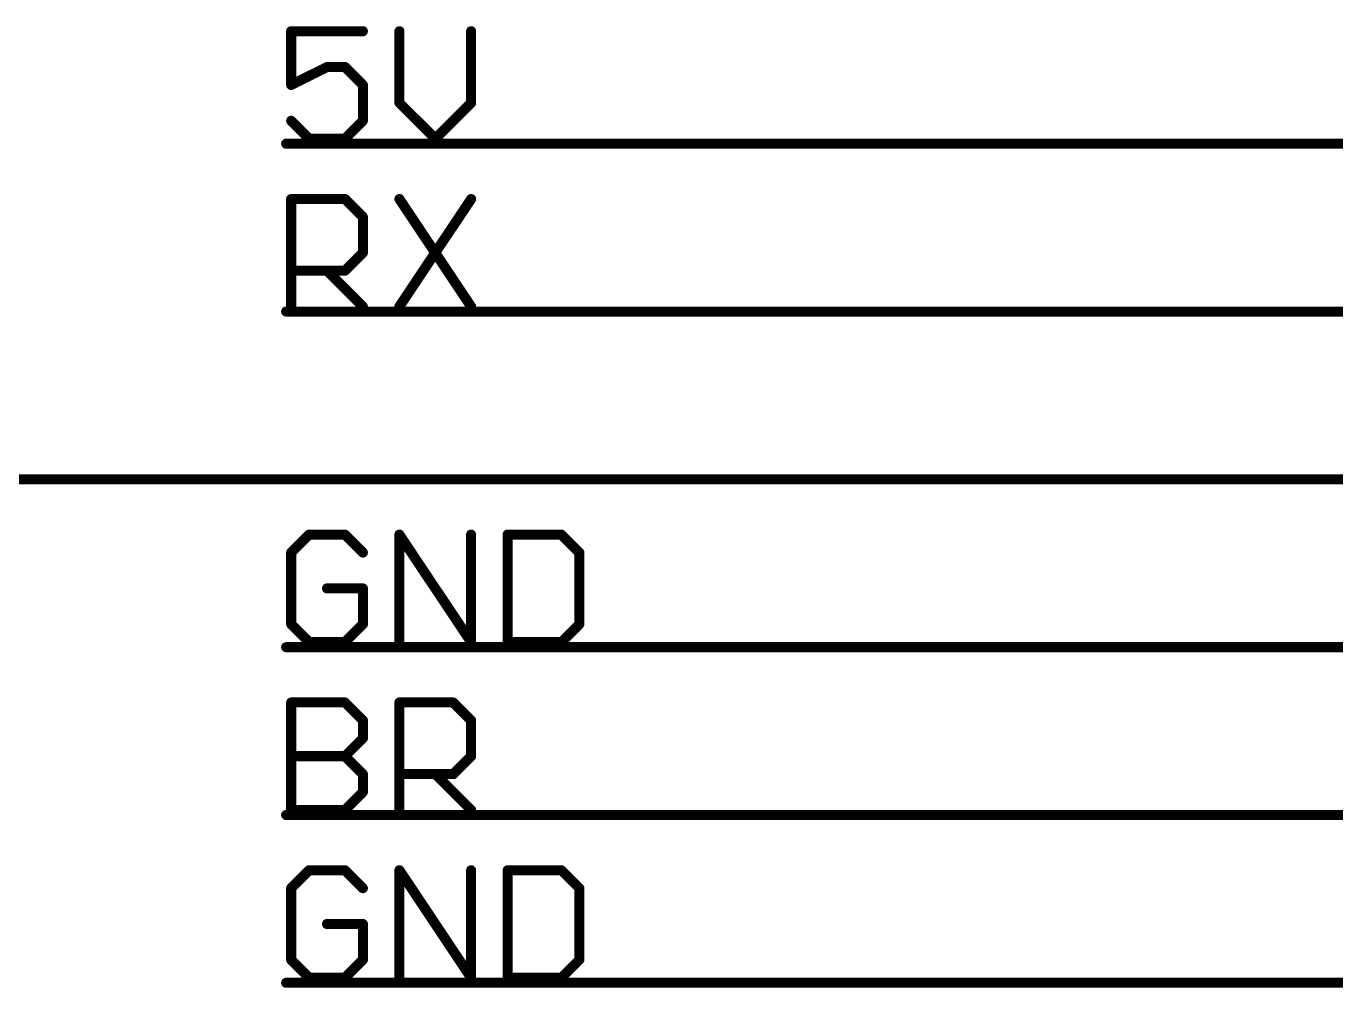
# Model space of a CAD drawing. Extents: x -31 to 132, y -11 to 79.
# Drawn here: x 92.59 to 112.4, y 48.18 to 62.74 of the extents above; entities that cross this region are included whole.
import ezdxf

# ---------------------------------------------------------------- set-up
doc = ezdxf.new("R2010")
doc.units = 0
doc.layers.add('91', color=82, linetype='CONTINUOUS')
doc.layers.add('95', color=253, linetype='CONTINUOUS')

msp = doc.modelspace()

# ---------------------------------------------------------------- linework, layer by layer
at = {"layer": '91', "const_width": 0.1524}
for points in [[(114.3, 60.96), (96.52, 60.96)], [(96.52, 58.42), (114.3, 58.42)], [(114.3, 55.88), (88.9, 55.88)], [(96.52, 53.34), (114.3, 53.34)], [(96.52, 50.8), (114.3, 50.8)], [(114.3, 48.26), (96.52, 48.26)]]:
    msp.add_lwpolyline(points, dxfattribs=at)
at = {"layer": '91', "const_width": 0.0762}
for points in [[(96.52, 60.9981, 1), (96.52, 60.9219)], [(96.52, 58.4581, 1), (96.52, 58.3819)], [(96.52, 53.3781, 1), (96.52, 53.3019)], [(96.52, 50.8381, 1), (96.52, 50.7619)], [(96.52, 48.2981, 1), (96.52, 48.2219)]]:
    msp.add_lwpolyline(points, format="xyb", dxfattribs=at)
at = {"layer": '95', "const_width": 0.1524}
for points in [[(97.6809, 62.6632), (96.5962, 62.6632)], [(96.5962, 62.6632), (96.5962, 61.8497)], [(98.2334, 62.6632), (98.2334, 61.5785)], [(99.318, 61.5785), (99.318, 62.6632)], [(96.5962, 61.8497), (97.1385, 62.1209)], [(97.1385, 62.1209), (97.4097, 62.1209)], [(97.4097, 62.1209), (97.6809, 61.8497)], [(97.6809, 61.8497), (97.6809, 61.3074)], [(98.2334, 61.5785), (98.7757, 61.0362)], [(98.7757, 61.0362), (99.318, 61.5785)], [(96.8674, 61.0362), (96.5962, 61.3074)], [(97.6809, 61.3074), (97.4097, 61.0362)], [(97.4097, 61.0362), (96.8674, 61.0362)], [(96.5962, 58.4962), (96.5962, 60.1232)], [(96.5962, 60.1232), (97.4097, 60.1232)], [(97.4097, 60.1232), (97.6809, 59.852)], [(98.2334, 60.1232), (99.318, 58.4962)], [(99.318, 60.1232), (98.2334, 58.4962)], [(97.6809, 59.852), (97.6809, 59.3097)], [(97.6809, 59.3097), (97.4097, 59.0385)], [(97.4097, 59.0385), (96.5962, 59.0385)], [(97.1385, 59.0385), (97.6809, 58.4962)], [(96.8674, 55.0432), (96.5962, 54.772)], [(97.4097, 55.0432), (96.8674, 55.0432)], [(97.6809, 54.772), (97.4097, 55.0432)], [(98.2334, 53.4162), (98.2334, 55.0432)], [(98.2334, 55.0432), (99.318, 53.4162)], [(99.318, 53.4162), (99.318, 55.0432)], [(99.8705, 55.0432), (99.8705, 53.4162)], [(100.684, 55.0432), (99.8705, 55.0432)], [(100.9552, 54.772), (100.684, 55.0432)], [(96.5962, 54.772), (96.5962, 53.6874)], [(100.9552, 53.6874), (100.9552, 54.772)], [(97.6809, 54.2297), (97.1385, 54.2297)], [(97.6809, 53.6874), (97.6809, 54.2297)], [(96.5962, 53.6874), (96.8674, 53.4162)], [(97.4097, 53.4162), (97.6809, 53.6874)], [(100.684, 53.4162), (100.9552, 53.6874)], [(96.8674, 53.4162), (97.4097, 53.4162)], [(99.8705, 53.4162), (100.684, 53.4162)], [(96.5962, 50.8762), (96.5962, 52.5032)], [(96.5962, 52.5032), (97.4097, 52.5032)], [(97.4097, 52.5032), (97.6809, 52.232)], [(98.2334, 50.8762), (98.2334, 52.5032)], [(98.2334, 52.5032), (99.0469, 52.5032)], [(99.0469, 52.5032), (99.318, 52.232)], [(97.6809, 52.232), (97.6809, 51.9609)], [(99.318, 52.232), (99.318, 51.6897)], [(97.6809, 51.9609), (97.4097, 51.6897)], [(96.5962, 51.6897), (97.4097, 51.6897)], [(97.4097, 51.6897), (97.6809, 51.4185)], [(99.318, 51.6897), (99.0469, 51.4185)], [(97.6809, 51.4185), (97.6809, 51.1474)], [(99.0469, 51.4185), (98.2334, 51.4185)], [(98.7757, 51.4185), (99.318, 50.8762)], [(97.6809, 51.1474), (97.4097, 50.8762)], [(97.4097, 50.8762), (96.5962, 50.8762)], [(96.8674, 49.9632), (96.5962, 49.692)], [(97.4097, 49.9632), (96.8674, 49.9632)], [(97.6809, 49.692), (97.4097, 49.9632)], [(98.2334, 48.3362), (98.2334, 49.9632)], [(98.2334, 49.9632), (99.318, 48.3362)], [(99.318, 48.3362), (99.318, 49.9632)], [(99.8705, 49.9632), (99.8705, 48.3362)], [(100.684, 49.9632), (99.8705, 49.9632)], [(100.9552, 49.692), (100.684, 49.9632)], [(96.5962, 49.692), (96.5962, 48.6074)], [(100.9552, 48.6074), (100.9552, 49.692)], [(97.6809, 49.1497), (97.1385, 49.1497)], [(97.6809, 48.6074), (97.6809, 49.1497)], [(96.5962, 48.6074), (96.8674, 48.3362)], [(97.4097, 48.3362), (97.6809, 48.6074)], [(100.684, 48.3362), (100.9552, 48.6074)], [(96.8674, 48.3362), (97.4097, 48.3362)], [(99.8705, 48.3362), (100.684, 48.3362)]]:
    msp.add_lwpolyline(points, dxfattribs=at)
at = {"layer": '95', "const_width": 0.0762}
for points in [[(96.5962, 62.7013, 1), (96.5962, 62.6251)], [(96.6343, 62.6632, 1), (96.5581, 62.6632)], [(97.6809, 62.6251, 1), (97.6809, 62.7013)], [(98.2715, 62.6632, 1), (98.1953, 62.6632)], [(99.3561, 62.6632, 1), (99.2799, 62.6632)], [(97.1385, 62.159, 1), (97.1385, 62.0828)], [(97.1556, 62.0868, 1), (97.1215, 62.1549)], [(97.4366, 62.1478, 1), (97.3828, 62.0939)], [(97.4097, 62.0828, 1), (97.4097, 62.159)], [(96.5792, 61.8838, 1), (96.6132, 61.8156)], [(96.5581, 61.8497, 1), (96.6343, 61.8497)], [(97.719, 61.8497, 1), (97.6428, 61.8497)], [(97.6539, 61.8228, 1), (97.7078, 61.8766)], [(98.2603, 61.6055, 1), (98.2064, 61.5516)], [(98.1953, 61.5785, 1), (98.2715, 61.5785)], [(99.2799, 61.5785, 1), (99.3561, 61.5785)], [(99.345, 61.5516, 1), (99.2911, 61.6055)], [(96.6231, 61.3343, 1), (96.5693, 61.2804)], [(97.6428, 61.3074, 1), (97.719, 61.3074)], [(97.7078, 61.2804, 1), (97.6539, 61.3343)], [(96.8674, 61.0743, 1), (96.8674, 60.9981)], [(96.8404, 61.0093, 1), (96.8943, 61.0631)], [(97.3828, 61.0631, 1), (97.4366, 61.0093)], [(97.4097, 60.9981, 1), (97.4097, 61.0743)], [(98.7487, 61.0631, 1), (98.8026, 61.0093)], [(98.7487, 61.0093, 1), (98.8026, 61.0631)], [(96.6343, 60.1232, 1), (96.5581, 60.1232)], [(96.5962, 60.1613, 1), (96.5962, 60.0851)], [(97.4366, 60.1501, 1), (97.3828, 60.0962)], [(97.4097, 60.0851, 1), (97.4097, 60.1613)], [(98.2651, 60.1443, 1), (98.2017, 60.1021)], [(99.3497, 60.1021, 1), (99.2863, 60.1443)], [(97.719, 59.852, 1), (97.6428, 59.852)], [(97.6539, 59.8251, 1), (97.7078, 59.879)], [(97.6428, 59.3097, 1), (97.719, 59.3097)], [(97.7078, 59.2828, 1), (97.6539, 59.3366)], [(96.5962, 59.0766, 1), (96.5962, 59.0004)], [(97.1655, 59.0655, 1), (97.1116, 59.0116)], [(97.3828, 59.0655, 1), (97.4366, 59.0116)], [(97.4097, 59.0004, 1), (97.4097, 59.0766)], [(96.5581, 58.4962, 1), (96.6343, 58.4962)], [(97.6539, 58.4693, 1), (97.7078, 58.5231)], [(98.2017, 58.5173, 1), (98.2651, 58.4751)], [(99.2863, 58.4751, 1), (99.3497, 58.5173)], [(96.8674, 55.0813, 1), (96.8674, 55.0051)], [(96.8943, 55.0162, 1), (96.8404, 55.0701)], [(97.4366, 55.0701, 1), (97.3828, 55.0162)], [(97.4097, 55.0051, 1), (97.4097, 55.0813)], [(98.2715, 55.0432, 1), (98.1953, 55.0432)], [(98.2651, 55.0643, 1), (98.2017, 55.0221)], [(99.3561, 55.0432, 1), (99.2799, 55.0432)], [(99.9086, 55.0432, 1), (99.8324, 55.0432)], [(99.8705, 55.0813, 1), (99.8705, 55.0051)], [(100.7109, 55.0701, 1), (100.6571, 55.0162)], [(100.684, 55.0051, 1), (100.684, 55.0813)], [(96.6343, 54.772, 1), (96.5581, 54.772)], [(96.5693, 54.799, 1), (96.6231, 54.7451)], [(97.6539, 54.7451, 1), (97.7078, 54.799)], [(100.9933, 54.772, 1), (100.9171, 54.772)], [(100.9282, 54.7451, 1), (100.9821, 54.799)], [(97.1385, 54.2678, 1), (97.1385, 54.1916)], [(97.719, 54.2297, 1), (97.6428, 54.2297)], [(97.6809, 54.1916, 1), (97.6809, 54.2678)], [(96.6231, 53.7143, 1), (96.5693, 53.6604)], [(96.5581, 53.6874, 1), (96.6343, 53.6874)], [(97.6428, 53.6874, 1), (97.719, 53.6874)], [(97.7078, 53.6604, 1), (97.6539, 53.7143)], [(100.9171, 53.6874, 1), (100.9933, 53.6874)], [(100.9821, 53.6604, 1), (100.9282, 53.7143)], [(96.8674, 53.4543, 1), (96.8674, 53.3781)], [(97.4097, 53.3781, 1), (97.4097, 53.4543)], [(99.8705, 53.4543, 1), (99.8705, 53.3781)], [(100.684, 53.3781, 1), (100.684, 53.4543)], [(96.8404, 53.3893, 1), (96.8943, 53.4431)], [(97.3828, 53.4431, 1), (97.4366, 53.3893)], [(98.1953, 53.4162, 1), (98.2715, 53.4162)], [(99.2799, 53.4162, 1), (99.3561, 53.4162)], [(99.2863, 53.3951, 1), (99.3497, 53.4373)], [(99.8324, 53.4162, 1), (99.9086, 53.4162)], [(100.6571, 53.4431, 1), (100.7109, 53.3893)], [(96.6343, 52.5032, 1), (96.5581, 52.5032)], [(96.5962, 52.5413, 1), (96.5962, 52.4651)], [(97.4366, 52.5301, 1), (97.3828, 52.4762)], [(97.4097, 52.4651, 1), (97.4097, 52.5413)], [(98.2715, 52.5032, 1), (98.1953, 52.5032)], [(98.2334, 52.5413, 1), (98.2334, 52.4651)], [(99.0738, 52.5301, 1), (99.0199, 52.4762)], [(99.0469, 52.4651, 1), (99.0469, 52.5413)], [(97.719, 52.232, 1), (97.6428, 52.232)], [(97.6539, 52.2051, 1), (97.7078, 52.259)], [(99.3561, 52.232, 1), (99.2799, 52.232)], [(99.2911, 52.2051, 1), (99.345, 52.259)], [(97.6428, 51.9609, 1), (97.719, 51.9609)], [(97.7078, 51.9339, 1), (97.6539, 51.9878)], [(96.5962, 51.7278, 1), (96.5962, 51.6516)], [(97.4366, 51.7166, 1), (97.3828, 51.6628)], [(97.3828, 51.7166, 1), (97.4366, 51.6628)], [(97.4097, 51.6516, 1), (97.4097, 51.7278)], [(99.2799, 51.6897, 1), (99.3561, 51.6897)], [(99.345, 51.6628, 1), (99.2911, 51.7166)], [(97.719, 51.4185, 1), (97.6428, 51.4185)], [(97.6539, 51.3916, 1), (97.7078, 51.4455)], [(98.2334, 51.4566, 1), (98.2334, 51.3804)], [(98.8026, 51.4455, 1), (98.7487, 51.3916)], [(99.0199, 51.4455, 1), (99.0738, 51.3916)], [(99.0469, 51.3804, 1), (99.0469, 51.4566)], [(97.6428, 51.1474, 1), (97.719, 51.1474)], [(97.7078, 51.1204, 1), (97.6539, 51.1743)], [(96.5962, 50.9143, 1), (96.5962, 50.8381)], [(96.5581, 50.8762, 1), (96.6343, 50.8762)], [(97.3828, 50.9031, 1), (97.4366, 50.8493)], [(97.4097, 50.8381, 1), (97.4097, 50.9143)], [(98.1953, 50.8762, 1), (98.2715, 50.8762)], [(99.2911, 50.8493, 1), (99.345, 50.9031)], [(96.8674, 50.0013, 1), (96.8674, 49.9251)], [(96.8943, 49.9362, 1), (96.8404, 49.9901)], [(97.4366, 49.9901, 1), (97.3828, 49.9362)], [(97.4097, 49.9251, 1), (97.4097, 50.0013)], [(98.2715, 49.9632, 1), (98.1953, 49.9632)], [(98.2651, 49.9843, 1), (98.2017, 49.9421)], [(99.3561, 49.9632, 1), (99.2799, 49.9632)], [(99.9086, 49.9632, 1), (99.8324, 49.9632)], [(99.8705, 50.0013, 1), (99.8705, 49.9251)], [(100.7109, 49.9901, 1), (100.6571, 49.9362)], [(100.684, 49.9251, 1), (100.684, 50.0013)], [(96.6343, 49.692, 1), (96.5581, 49.692)], [(96.5693, 49.719, 1), (96.6231, 49.6651)], [(97.6539, 49.6651, 1), (97.7078, 49.719)], [(100.9933, 49.692, 1), (100.9171, 49.692)], [(100.9282, 49.6651, 1), (100.9821, 49.719)], [(97.1385, 49.1878, 1), (97.1385, 49.1116)], [(97.719, 49.1497, 1), (97.6428, 49.1497)], [(97.6809, 49.1116, 1), (97.6809, 49.1878)], [(96.6231, 48.6343, 1), (96.5693, 48.5804)], [(96.5581, 48.6074, 1), (96.6343, 48.6074)], [(97.6428, 48.6074, 1), (97.719, 48.6074)], [(97.7078, 48.5804, 1), (97.6539, 48.6343)], [(100.9171, 48.6074, 1), (100.9933, 48.6074)], [(100.9821, 48.5804, 1), (100.9282, 48.6343)], [(96.8674, 48.3743, 1), (96.8674, 48.2981)], [(96.8404, 48.3093, 1), (96.8943, 48.3631)], [(97.3828, 48.3631, 1), (97.4366, 48.3093)], [(97.4097, 48.2981, 1), (97.4097, 48.3743)], [(98.1953, 48.3362, 1), (98.2715, 48.3362)], [(99.2799, 48.3362, 1), (99.3561, 48.3362)], [(99.2863, 48.3151, 1), (99.3497, 48.3573)], [(99.8705, 48.3743, 1), (99.8705, 48.2981)], [(99.8324, 48.3362, 1), (99.9086, 48.3362)], [(100.6571, 48.3631, 1), (100.7109, 48.3093)], [(100.684, 48.2981, 1), (100.684, 48.3743)]]:
    msp.add_lwpolyline(points, format="xyb", dxfattribs=at)

doc.saveas('drawing.dxf')
